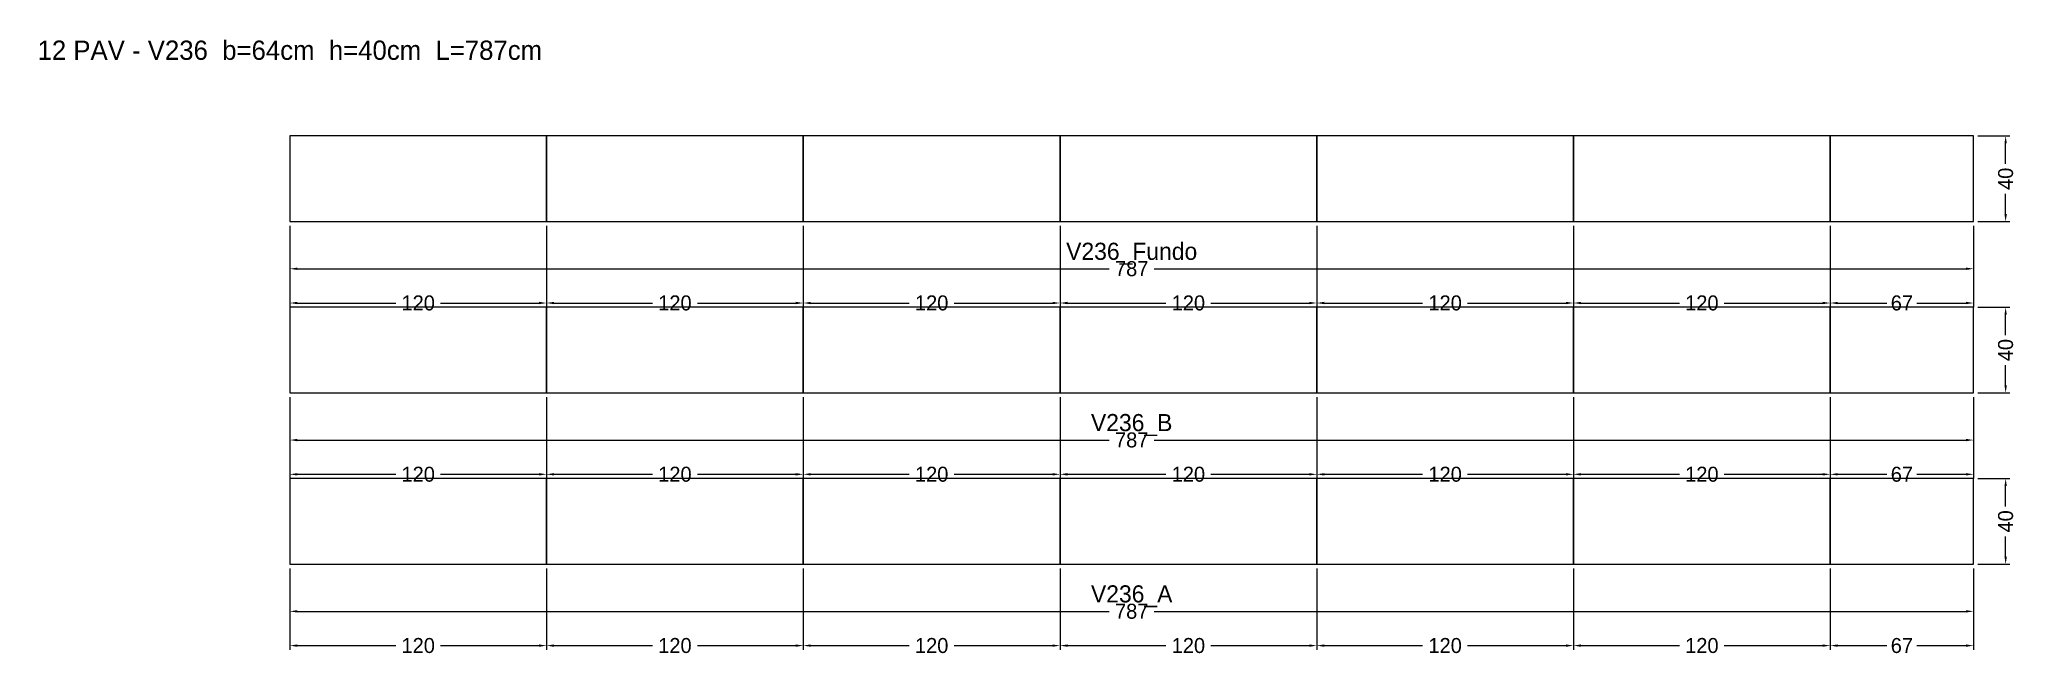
# Model space of a CAD drawing. Header units: metres. Extents: x -117 to 807, y -43 to 245.
import ezdxf

# ---------------------------------------------------------------- set-up
doc = ezdxf.new("R2010")
doc.units = ezdxf.units.M
for name, color, linetype in [('COTA', 3, 'Continuous'), ('NOMENCLATURA', 2, 'Continuous'), ('Paineis', 7, 'Continuous'), ('Texto Secao', 2, 'Continuous')]:
    doc.layers.add(name, color=color, linetype=linetype)
doc.dimstyles.new('COTA_VIG', dxfattribs={"dimtxt": 7, "dimasz": 3.5, "dimexe": 2, "dimexo": 2, "dimgap": 1.5, "dimtad": 1, "dimdec": 1, "dimcen": 2.5, "dimclrd": 3, "dimclre": 3, "dimclrt": 3, "dimazin": 3, "dimtfac": 1, "dimtmove": 0, "dimatfit": 3})

# ---------------------------------------------------------------- blocks, each defined once
blk = doc.blocks.new('_CLOSEDFILLED')
at = {"color": 0, "linetype": 'BYBLOCK'}
blk.add_solid([(-1, 0.16), (0, 0), (-1, -0.16)], dxfattribs=at)
blk = doc.blocks.new('*D1')
at = {"color": 3}
for p, q in [((0, -2), (0, -24)), ((787, -2), (787, -24)), ((3.5, -22), (383, -22)), ((404, -22), (783.5, -22))]:
    blk.add_line(p, q, dxfattribs=at)
at = {"layer": 'Defpoints'}
for p in [(0, 0), (787, 0), (0, -22)]:
    blk.add_point(p, dxfattribs=at)
at = {"layer": 'COTA', "color": 3, "xscale": 3.5, "yscale": 3.5, "rotation": 180}
blk.add_blockref('_CLOSEDFILLED', (0, -22), dxfattribs=at)
at = {"layer": 'COTA', "color": 3, "xscale": 3.5, "yscale": 3.5}
blk.add_blockref('_CLOSEDFILLED', (787, -22), dxfattribs=at)
at = {"layer": 'COTA', "color": 3, "insert": (393.5, -22), "char_height": 7, "attachment_point": 5}
blk.add_mtext('787', dxfattribs=at)
blk = doc.blocks.new('*D2')
at = {"color": 3}
for p, q in [((0, -2), (0, -40)), ((120, -2), (120, -40)), ((3.5, -38), (49.5, -38)), ((70.5, -38), (116.5, -38))]:
    blk.add_line(p, q, dxfattribs=at)
at = {"layer": 'Defpoints'}
for p in [(0, 0), (120, 0), (0, -38)]:
    blk.add_point(p, dxfattribs=at)
at = {"layer": 'COTA', "color": 3, "xscale": 3.5, "yscale": 3.5, "rotation": 180}
blk.add_blockref('_CLOSEDFILLED', (0, -38), dxfattribs=at)
at = {"layer": 'COTA', "color": 3, "xscale": 3.5, "yscale": 3.5}
blk.add_blockref('_CLOSEDFILLED', (120, -38), dxfattribs=at)
at = {"layer": 'COTA', "color": 3, "insert": (60, -38), "char_height": 7, "attachment_point": 5}
blk.add_mtext('120', dxfattribs=at)
blk = doc.blocks.new('*D3')
at = {"color": 3}
for p, q in [((120, -2), (120, -40)), ((240, -2), (240, -40)), ((123.5, -38), (169.5, -38)), ((190.5, -38), (236.5, -38))]:
    blk.add_line(p, q, dxfattribs=at)
at = {"layer": 'Defpoints'}
for p in [(120, 0), (240, 0), (120, -38)]:
    blk.add_point(p, dxfattribs=at)
at = {"layer": 'COTA', "color": 3, "xscale": 3.5, "yscale": 3.5, "rotation": 180}
blk.add_blockref('_CLOSEDFILLED', (120, -38), dxfattribs=at)
at = {"layer": 'COTA', "color": 3, "xscale": 3.5, "yscale": 3.5}
blk.add_blockref('_CLOSEDFILLED', (240, -38), dxfattribs=at)
at = {"layer": 'COTA', "color": 3, "insert": (180, -38), "char_height": 7, "attachment_point": 5}
blk.add_mtext('120', dxfattribs=at)
blk = doc.blocks.new('*D4')
at = {"color": 3}
for p, q in [((240, -2), (240, -40)), ((360, -2), (360, -40)), ((243.5, -38), (289.5, -38)), ((310.5, -38), (356.5, -38))]:
    blk.add_line(p, q, dxfattribs=at)
at = {"layer": 'Defpoints'}
for p in [(240, 0), (360, 0), (240, -38)]:
    blk.add_point(p, dxfattribs=at)
at = {"layer": 'COTA', "color": 3, "xscale": 3.5, "yscale": 3.5, "rotation": 180}
blk.add_blockref('_CLOSEDFILLED', (240, -38), dxfattribs=at)
at = {"layer": 'COTA', "color": 3, "xscale": 3.5, "yscale": 3.5}
blk.add_blockref('_CLOSEDFILLED', (360, -38), dxfattribs=at)
at = {"layer": 'COTA', "color": 3, "insert": (300, -38), "char_height": 7, "attachment_point": 5}
blk.add_mtext('120', dxfattribs=at)
blk = doc.blocks.new('*D5')
at = {"color": 3}
for p, q in [((360, -2), (360, -40)), ((480, -2), (480, -40)), ((363.5, -38), (409.5, -38)), ((430.5, -38), (476.5, -38))]:
    blk.add_line(p, q, dxfattribs=at)
at = {"layer": 'Defpoints'}
for p in [(360, 0), (480, 0), (360, -38)]:
    blk.add_point(p, dxfattribs=at)
at = {"layer": 'COTA', "color": 3, "xscale": 3.5, "yscale": 3.5, "rotation": 180}
blk.add_blockref('_CLOSEDFILLED', (360, -38), dxfattribs=at)
at = {"layer": 'COTA', "color": 3, "xscale": 3.5, "yscale": 3.5}
blk.add_blockref('_CLOSEDFILLED', (480, -38), dxfattribs=at)
at = {"layer": 'COTA', "color": 3, "insert": (420, -38), "char_height": 7, "attachment_point": 5}
blk.add_mtext('120', dxfattribs=at)
blk = doc.blocks.new('*D6')
at = {"color": 3}
for p, q in [((480, -2), (480, -40)), ((600, -2), (600, -40)), ((483.5, -38), (529.5, -38)), ((550.5, -38), (596.5, -38))]:
    blk.add_line(p, q, dxfattribs=at)
at = {"layer": 'Defpoints'}
for p in [(480, 0), (600, 0), (480, -38)]:
    blk.add_point(p, dxfattribs=at)
at = {"layer": 'COTA', "color": 3, "xscale": 3.5, "yscale": 3.5, "rotation": 180}
blk.add_blockref('_CLOSEDFILLED', (480, -38), dxfattribs=at)
at = {"layer": 'COTA', "color": 3, "xscale": 3.5, "yscale": 3.5}
blk.add_blockref('_CLOSEDFILLED', (600, -38), dxfattribs=at)
at = {"layer": 'COTA', "color": 3, "insert": (540, -38), "char_height": 7, "attachment_point": 5}
blk.add_mtext('120', dxfattribs=at)
blk = doc.blocks.new('*D7')
at = {"color": 3}
for p, q in [((600, -2), (600, -40)), ((720, -2), (720, -40)), ((603.5, -38), (649.5, -38)), ((670.5, -38), (716.5, -38))]:
    blk.add_line(p, q, dxfattribs=at)
at = {"layer": 'Defpoints'}
for p in [(600, 0), (720, 0), (600, -38)]:
    blk.add_point(p, dxfattribs=at)
at = {"layer": 'COTA', "color": 3, "xscale": 3.5, "yscale": 3.5, "rotation": 180}
blk.add_blockref('_CLOSEDFILLED', (600, -38), dxfattribs=at)
at = {"layer": 'COTA', "color": 3, "xscale": 3.5, "yscale": 3.5}
blk.add_blockref('_CLOSEDFILLED', (720, -38), dxfattribs=at)
at = {"layer": 'COTA', "color": 3, "insert": (660, -38), "char_height": 7, "attachment_point": 5}
blk.add_mtext('120', dxfattribs=at)
blk = doc.blocks.new('*D8')
at = {"color": 3}
for p, q in [((720, -2), (720, -40)), ((787, -2), (787, -40)), ((723.5, -38), (746.5, -38)), ((760.5, -38), (783.5, -38))]:
    blk.add_line(p, q, dxfattribs=at)
at = {"layer": 'Defpoints'}
for p in [(720, 0), (787, 0), (720, -38)]:
    blk.add_point(p, dxfattribs=at)
at = {"layer": 'COTA', "color": 3, "xscale": 3.5, "yscale": 3.5, "rotation": 180}
blk.add_blockref('_CLOSEDFILLED', (720, -38), dxfattribs=at)
at = {"layer": 'COTA', "color": 3, "xscale": 3.5, "yscale": 3.5}
blk.add_blockref('_CLOSEDFILLED', (787, -38), dxfattribs=at)
at = {"layer": 'COTA', "color": 3, "insert": (753.5, -38), "char_height": 7, "attachment_point": 5}
blk.add_mtext('67', dxfattribs=at)
blk = doc.blocks.new('*D9')
at = {"color": 3}
for p, q in [((789, 40), (804, 40)), ((802, 27), (802, 36.5)), ((802, 3.5), (802, 13)), ((789, 0), (804, 0))]:
    blk.add_line(p, q, dxfattribs=at)
at = {"layer": 'Defpoints'}
for p in [(787, 40), (787, 0), (802, 0)]:
    blk.add_point(p, dxfattribs=at)
at = {"layer": 'COTA', "color": 3, "xscale": 3.5, "yscale": 3.5}
for p, rotation in [((802, 40), 90), ((802, 0), 270)]:
    blk.add_blockref('_CLOSEDFILLED', p, dxfattribs=dict(at, rotation=rotation))
at = {"layer": 'COTA', "color": 3, "insert": (802, 20), "char_height": 7, "attachment_point": 5, "rotation": 90}
blk.add_mtext('40', dxfattribs=at)
blk = doc.blocks.new('*D10')
at = {"color": 3}
for p, q in [((0, 78), (0, 56)), ((787, 78), (787, 56)), ((3.5, 58), (383, 58)), ((404, 58), (783.5, 58))]:
    blk.add_line(p, q, dxfattribs=at)
at = {"layer": 'Defpoints'}
for p in [(0, 80), (787, 80), (0, 58)]:
    blk.add_point(p, dxfattribs=at)
at = {"layer": 'COTA', "color": 3, "xscale": 3.5, "yscale": 3.5, "rotation": 180}
blk.add_blockref('_CLOSEDFILLED', (0, 58), dxfattribs=at)
at = {"layer": 'COTA', "color": 3, "xscale": 3.5, "yscale": 3.5}
blk.add_blockref('_CLOSEDFILLED', (787, 58), dxfattribs=at)
at = {"layer": 'COTA', "color": 3, "insert": (393.5, 58), "char_height": 7, "attachment_point": 5}
blk.add_mtext('787', dxfattribs=at)
blk = doc.blocks.new('*D11')
at = {"color": 3}
for p, q in [((0, 78), (0, 40)), ((120, 78), (120, 40)), ((3.5, 42), (49.5, 42)), ((70.5, 42), (116.5, 42))]:
    blk.add_line(p, q, dxfattribs=at)
at = {"layer": 'Defpoints'}
for p in [(0, 80), (120, 80), (0, 42)]:
    blk.add_point(p, dxfattribs=at)
at = {"layer": 'COTA', "color": 3, "xscale": 3.5, "yscale": 3.5, "rotation": 180}
blk.add_blockref('_CLOSEDFILLED', (0, 42), dxfattribs=at)
at = {"layer": 'COTA', "color": 3, "xscale": 3.5, "yscale": 3.5}
blk.add_blockref('_CLOSEDFILLED', (120, 42), dxfattribs=at)
at = {"layer": 'COTA', "color": 3, "insert": (60, 42), "char_height": 7, "attachment_point": 5}
blk.add_mtext('120', dxfattribs=at)
blk = doc.blocks.new('*D12')
at = {"color": 3}
for p, q in [((120, 78), (120, 40)), ((240, 78), (240, 40)), ((123.5, 42), (169.5, 42)), ((190.5, 42), (236.5, 42))]:
    blk.add_line(p, q, dxfattribs=at)
at = {"layer": 'Defpoints'}
for p in [(120, 80), (240, 80), (120, 42)]:
    blk.add_point(p, dxfattribs=at)
at = {"layer": 'COTA', "color": 3, "xscale": 3.5, "yscale": 3.5, "rotation": 180}
blk.add_blockref('_CLOSEDFILLED', (120, 42), dxfattribs=at)
at = {"layer": 'COTA', "color": 3, "xscale": 3.5, "yscale": 3.5}
blk.add_blockref('_CLOSEDFILLED', (240, 42), dxfattribs=at)
at = {"layer": 'COTA', "color": 3, "insert": (180, 42), "char_height": 7, "attachment_point": 5}
blk.add_mtext('120', dxfattribs=at)
blk = doc.blocks.new('*D13')
at = {"color": 3}
for p, q in [((240, 78), (240, 40)), ((360, 78), (360, 40)), ((243.5, 42), (289.5, 42)), ((310.5, 42), (356.5, 42))]:
    blk.add_line(p, q, dxfattribs=at)
at = {"layer": 'Defpoints'}
for p in [(240, 80), (360, 80), (240, 42)]:
    blk.add_point(p, dxfattribs=at)
at = {"layer": 'COTA', "color": 3, "xscale": 3.5, "yscale": 3.5, "rotation": 180}
blk.add_blockref('_CLOSEDFILLED', (240, 42), dxfattribs=at)
at = {"layer": 'COTA', "color": 3, "xscale": 3.5, "yscale": 3.5}
blk.add_blockref('_CLOSEDFILLED', (360, 42), dxfattribs=at)
at = {"layer": 'COTA', "color": 3, "insert": (300, 42), "char_height": 7, "attachment_point": 5}
blk.add_mtext('120', dxfattribs=at)
blk = doc.blocks.new('*D14')
at = {"color": 3}
for p, q in [((360, 78), (360, 40)), ((480, 78), (480, 40)), ((363.5, 42), (409.5, 42)), ((430.5, 42), (476.5, 42))]:
    blk.add_line(p, q, dxfattribs=at)
at = {"layer": 'Defpoints'}
for p in [(360, 80), (480, 80), (360, 42)]:
    blk.add_point(p, dxfattribs=at)
at = {"layer": 'COTA', "color": 3, "xscale": 3.5, "yscale": 3.5, "rotation": 180}
blk.add_blockref('_CLOSEDFILLED', (360, 42), dxfattribs=at)
at = {"layer": 'COTA', "color": 3, "xscale": 3.5, "yscale": 3.5}
blk.add_blockref('_CLOSEDFILLED', (480, 42), dxfattribs=at)
at = {"layer": 'COTA', "color": 3, "insert": (420, 42), "char_height": 7, "attachment_point": 5}
blk.add_mtext('120', dxfattribs=at)
blk = doc.blocks.new('*D15')
at = {"color": 3}
for p, q in [((480, 78), (480, 40)), ((600, 78), (600, 40)), ((483.5, 42), (529.5, 42)), ((550.5, 42), (596.5, 42))]:
    blk.add_line(p, q, dxfattribs=at)
at = {"layer": 'Defpoints'}
for p in [(480, 80), (600, 80), (480, 42)]:
    blk.add_point(p, dxfattribs=at)
at = {"layer": 'COTA', "color": 3, "xscale": 3.5, "yscale": 3.5, "rotation": 180}
blk.add_blockref('_CLOSEDFILLED', (480, 42), dxfattribs=at)
at = {"layer": 'COTA', "color": 3, "xscale": 3.5, "yscale": 3.5}
blk.add_blockref('_CLOSEDFILLED', (600, 42), dxfattribs=at)
at = {"layer": 'COTA', "color": 3, "insert": (540, 42), "char_height": 7, "attachment_point": 5}
blk.add_mtext('120', dxfattribs=at)
blk = doc.blocks.new('*D16')
at = {"color": 3}
for p, q in [((600, 78), (600, 40)), ((720, 78), (720, 40)), ((603.5, 42), (649.5, 42)), ((670.5, 42), (716.5, 42))]:
    blk.add_line(p, q, dxfattribs=at)
at = {"layer": 'Defpoints'}
for p in [(600, 80), (720, 80), (600, 42)]:
    blk.add_point(p, dxfattribs=at)
at = {"layer": 'COTA', "color": 3, "xscale": 3.5, "yscale": 3.5, "rotation": 180}
blk.add_blockref('_CLOSEDFILLED', (600, 42), dxfattribs=at)
at = {"layer": 'COTA', "color": 3, "xscale": 3.5, "yscale": 3.5}
blk.add_blockref('_CLOSEDFILLED', (720, 42), dxfattribs=at)
at = {"layer": 'COTA', "color": 3, "insert": (660, 42), "char_height": 7, "attachment_point": 5}
blk.add_mtext('120', dxfattribs=at)
blk = doc.blocks.new('*D17')
at = {"color": 3}
for p, q in [((720, 78), (720, 40)), ((787, 78), (787, 40)), ((723.5, 42), (746.5, 42)), ((760.5, 42), (783.5, 42))]:
    blk.add_line(p, q, dxfattribs=at)
at = {"layer": 'Defpoints'}
for p in [(720, 80), (787, 80), (720, 42)]:
    blk.add_point(p, dxfattribs=at)
at = {"layer": 'COTA', "color": 3, "xscale": 3.5, "yscale": 3.5, "rotation": 180}
blk.add_blockref('_CLOSEDFILLED', (720, 42), dxfattribs=at)
at = {"layer": 'COTA', "color": 3, "xscale": 3.5, "yscale": 3.5}
blk.add_blockref('_CLOSEDFILLED', (787, 42), dxfattribs=at)
at = {"layer": 'COTA', "color": 3, "insert": (753.5, 42), "char_height": 7, "attachment_point": 5}
blk.add_mtext('67', dxfattribs=at)
blk = doc.blocks.new('*D18')
at = {"color": 3}
for p, q in [((789, 120), (804, 120)), ((802, 107), (802, 116.5)), ((802, 83.5), (802, 93)), ((789, 80), (804, 80))]:
    blk.add_line(p, q, dxfattribs=at)
at = {"layer": 'Defpoints'}
for p in [(787, 120), (787, 80), (802, 80)]:
    blk.add_point(p, dxfattribs=at)
at = {"layer": 'COTA', "color": 3, "xscale": 3.5, "yscale": 3.5}
for p, rotation in [((802, 120), 90), ((802, 80), 270)]:
    blk.add_blockref('_CLOSEDFILLED', p, dxfattribs=dict(at, rotation=rotation))
at = {"layer": 'COTA', "color": 3, "insert": (802, 100), "char_height": 7, "attachment_point": 5, "rotation": 90}
blk.add_mtext('40', dxfattribs=at)
blk = doc.blocks.new('*D19')
at = {"color": 3}
for p, q in [((0, 158), (0, 136)), ((787, 158), (787, 136)), ((3.5, 138), (383, 138)), ((404, 138), (783.5, 138))]:
    blk.add_line(p, q, dxfattribs=at)
at = {"layer": 'Defpoints'}
for p in [(0, 160), (787, 160), (0, 138)]:
    blk.add_point(p, dxfattribs=at)
at = {"layer": 'COTA', "color": 3, "xscale": 3.5, "yscale": 3.5, "rotation": 180}
blk.add_blockref('_CLOSEDFILLED', (0, 138), dxfattribs=at)
at = {"layer": 'COTA', "color": 3, "xscale": 3.5, "yscale": 3.5}
blk.add_blockref('_CLOSEDFILLED', (787, 138), dxfattribs=at)
at = {"layer": 'COTA', "color": 3, "insert": (393.5, 138), "char_height": 7, "attachment_point": 5}
blk.add_mtext('787', dxfattribs=at)
blk = doc.blocks.new('*D20')
at = {"color": 3}
for p, q in [((0, 158), (0, 120)), ((120, 158), (120, 120)), ((3.5, 122), (49.5, 122)), ((70.5, 122), (116.5, 122))]:
    blk.add_line(p, q, dxfattribs=at)
at = {"layer": 'Defpoints'}
for p in [(0, 160), (120, 160), (0, 122)]:
    blk.add_point(p, dxfattribs=at)
at = {"layer": 'COTA', "color": 3, "xscale": 3.5, "yscale": 3.5, "rotation": 180}
blk.add_blockref('_CLOSEDFILLED', (0, 122), dxfattribs=at)
at = {"layer": 'COTA', "color": 3, "xscale": 3.5, "yscale": 3.5}
blk.add_blockref('_CLOSEDFILLED', (120, 122), dxfattribs=at)
at = {"layer": 'COTA', "color": 3, "insert": (60, 122), "char_height": 7, "attachment_point": 5}
blk.add_mtext('120', dxfattribs=at)
blk = doc.blocks.new('*D21')
at = {"color": 3}
for p, q in [((120, 158), (120, 120)), ((240, 158), (240, 120)), ((123.5, 122), (169.5, 122)), ((190.5, 122), (236.5, 122))]:
    blk.add_line(p, q, dxfattribs=at)
at = {"layer": 'Defpoints'}
for p in [(120, 160), (240, 160), (120, 122)]:
    blk.add_point(p, dxfattribs=at)
at = {"layer": 'COTA', "color": 3, "xscale": 3.5, "yscale": 3.5, "rotation": 180}
blk.add_blockref('_CLOSEDFILLED', (120, 122), dxfattribs=at)
at = {"layer": 'COTA', "color": 3, "xscale": 3.5, "yscale": 3.5}
blk.add_blockref('_CLOSEDFILLED', (240, 122), dxfattribs=at)
at = {"layer": 'COTA', "color": 3, "insert": (180, 122), "char_height": 7, "attachment_point": 5}
blk.add_mtext('120', dxfattribs=at)
blk = doc.blocks.new('*D22')
at = {"color": 3}
for p, q in [((240, 158), (240, 120)), ((360, 158), (360, 120)), ((243.5, 122), (289.5, 122)), ((310.5, 122), (356.5, 122))]:
    blk.add_line(p, q, dxfattribs=at)
at = {"layer": 'Defpoints'}
for p in [(240, 160), (360, 160), (240, 122)]:
    blk.add_point(p, dxfattribs=at)
at = {"layer": 'COTA', "color": 3, "xscale": 3.5, "yscale": 3.5, "rotation": 180}
blk.add_blockref('_CLOSEDFILLED', (240, 122), dxfattribs=at)
at = {"layer": 'COTA', "color": 3, "xscale": 3.5, "yscale": 3.5}
blk.add_blockref('_CLOSEDFILLED', (360, 122), dxfattribs=at)
at = {"layer": 'COTA', "color": 3, "insert": (300, 122), "char_height": 7, "attachment_point": 5}
blk.add_mtext('120', dxfattribs=at)
blk = doc.blocks.new('*D23')
at = {"color": 3}
for p, q in [((360, 158), (360, 120)), ((480, 158), (480, 120)), ((363.5, 122), (409.5, 122)), ((430.5, 122), (476.5, 122))]:
    blk.add_line(p, q, dxfattribs=at)
at = {"layer": 'Defpoints'}
for p in [(360, 160), (480, 160), (360, 122)]:
    blk.add_point(p, dxfattribs=at)
at = {"layer": 'COTA', "color": 3, "xscale": 3.5, "yscale": 3.5, "rotation": 180}
blk.add_blockref('_CLOSEDFILLED', (360, 122), dxfattribs=at)
at = {"layer": 'COTA', "color": 3, "xscale": 3.5, "yscale": 3.5}
blk.add_blockref('_CLOSEDFILLED', (480, 122), dxfattribs=at)
at = {"layer": 'COTA', "color": 3, "insert": (420, 122), "char_height": 7, "attachment_point": 5}
blk.add_mtext('120', dxfattribs=at)
blk = doc.blocks.new('*D24')
at = {"color": 3}
for p, q in [((480, 158), (480, 120)), ((600, 158), (600, 120)), ((483.5, 122), (529.5, 122)), ((550.5, 122), (596.5, 122))]:
    blk.add_line(p, q, dxfattribs=at)
at = {"layer": 'Defpoints'}
for p in [(480, 160), (600, 160), (480, 122)]:
    blk.add_point(p, dxfattribs=at)
at = {"layer": 'COTA', "color": 3, "xscale": 3.5, "yscale": 3.5, "rotation": 180}
blk.add_blockref('_CLOSEDFILLED', (480, 122), dxfattribs=at)
at = {"layer": 'COTA', "color": 3, "xscale": 3.5, "yscale": 3.5}
blk.add_blockref('_CLOSEDFILLED', (600, 122), dxfattribs=at)
at = {"layer": 'COTA', "color": 3, "insert": (540, 122), "char_height": 7, "attachment_point": 5}
blk.add_mtext('120', dxfattribs=at)
blk = doc.blocks.new('*D25')
at = {"color": 3}
for p, q in [((600, 158), (600, 120)), ((720, 158), (720, 120)), ((603.5, 122), (649.5, 122)), ((670.5, 122), (716.5, 122))]:
    blk.add_line(p, q, dxfattribs=at)
at = {"layer": 'Defpoints'}
for p in [(600, 160), (720, 160), (600, 122)]:
    blk.add_point(p, dxfattribs=at)
at = {"layer": 'COTA', "color": 3, "xscale": 3.5, "yscale": 3.5, "rotation": 180}
blk.add_blockref('_CLOSEDFILLED', (600, 122), dxfattribs=at)
at = {"layer": 'COTA', "color": 3, "xscale": 3.5, "yscale": 3.5}
blk.add_blockref('_CLOSEDFILLED', (720, 122), dxfattribs=at)
at = {"layer": 'COTA', "color": 3, "insert": (660, 122), "char_height": 7, "attachment_point": 5}
blk.add_mtext('120', dxfattribs=at)
blk = doc.blocks.new('*D26')
at = {"color": 3}
for p, q in [((720, 158), (720, 120)), ((787, 158), (787, 120)), ((723.5, 122), (746.5, 122)), ((760.5, 122), (783.5, 122))]:
    blk.add_line(p, q, dxfattribs=at)
at = {"layer": 'Defpoints'}
for p in [(720, 160), (787, 160), (720, 122)]:
    blk.add_point(p, dxfattribs=at)
at = {"layer": 'COTA', "color": 3, "xscale": 3.5, "yscale": 3.5, "rotation": 180}
blk.add_blockref('_CLOSEDFILLED', (720, 122), dxfattribs=at)
at = {"layer": 'COTA', "color": 3, "xscale": 3.5, "yscale": 3.5}
blk.add_blockref('_CLOSEDFILLED', (787, 122), dxfattribs=at)
at = {"layer": 'COTA', "color": 3, "insert": (753.5, 122), "char_height": 7, "attachment_point": 5}
blk.add_mtext('67', dxfattribs=at)
blk = doc.blocks.new('*D27')
at = {"color": 3}
for p, q in [((789, 200), (804, 200)), ((802, 187), (802, 196.5)), ((802, 163.5), (802, 173)), ((789, 160), (804, 160))]:
    blk.add_line(p, q, dxfattribs=at)
at = {"layer": 'Defpoints'}
for p in [(787, 200), (787, 160), (802, 160)]:
    blk.add_point(p, dxfattribs=at)
at = {"layer": 'COTA', "color": 3, "xscale": 3.5, "yscale": 3.5}
for p, rotation in [((802, 200), 90), ((802, 160), 270)]:
    blk.add_blockref('_CLOSEDFILLED', p, dxfattribs=dict(at, rotation=rotation))
at = {"layer": 'COTA', "color": 3, "insert": (802, 180), "char_height": 7, "attachment_point": 5, "rotation": 90}
blk.add_mtext('40', dxfattribs=at)

msp = doc.modelspace()

# ---------------------------------------------------------------- linework, layer by layer
at = {"layer": 'Paineis'}
for points in [[(0, 160), (120, 160), (120, 200), (0, 200)], [(120, 160), (240, 160), (240, 200), (120, 200)], [(240, 160), (360, 160), (360, 200), (240, 200)], [(360, 160), (480, 160), (480, 200), (360, 200)], [(480, 160), (600, 160), (600, 200), (480, 200)], [(600, 160), (720, 160), (720, 200), (600, 200)], [(720, 160), (787, 160), (787, 200), (720, 200)], [(0, 80), (120, 80), (120, 120), (0, 120)], [(120, 80), (240, 80), (240, 120), (120, 120)], [(240, 80), (360, 80), (360, 120), (240, 120)], [(360, 80), (480, 80), (480, 120), (360, 120)], [(480, 80), (600, 80), (600, 120), (480, 120)], [(600, 80), (720, 80), (720, 120), (600, 120)], [(720, 80), (787, 80), (787, 120), (720, 120)], [(0, 0), (120, 0), (120, 40), (0, 40)], [(120, 0), (240, 0), (240, 40), (120, 40)], [(240, 0), (360, 0), (360, 40), (240, 40)], [(360, 0), (480, 0), (480, 40), (360, 40)], [(480, 0), (600, 0), (600, 40), (480, 40)], [(600, 0), (720, 0), (720, 40), (600, 40)], [(720, 0), (787, 0), (787, 40), (720, 40)]]:
    msp.add_lwpolyline(points, close=True, dxfattribs=at)

# ---------------------------------------------------------------- texts
at = {"layer": 'NOMENCLATURA', "insert": (0, 240), "char_height": 9, "width": 807, "attachment_point": 5}
msp.add_mtext('12 PAV - V236  b=64cm  h=40cm  L=787cm', dxfattribs=at)
at = {"layer": 'Texto Secao', "char_height": 8, "width": 807, "attachment_point": 5}
for s, insert in [('V236_Fundo', (393.5, 145)), ('V236_B', (393.5, 65)), ('V236_A', (393.5, -15))]:
    msp.add_mtext(s, dxfattribs=dict(at, insert=insert))

# ---------------------------------------------------------------- dimensions: what is measured, and where the dimension line sits
at = {"layer": 'COTA'}
for base, p1, p2, picture, middle in [((802, 160), (787, 160), (787, 200), '*D27', (802, 180)), ((802, 80), (787, 80), (787, 120), '*D18', (802, 100)), ((802, 0), (787, 0), (787, 40), '*D9', (802, 20))]:
    dim = msp.add_linear_dim(base=base, p1=p1, p2=p2, angle=90, dimstyle='COTA_VIG', dxfattribs=at)
    dim.commit()
    dim.dimension.update_dxf_attribs({"geometry": picture, "text_midpoint": middle})
for base, p1, p2, picture, middle in [((0, 138), (0, 160), (787, 160), '*D19', (393.5, 138)), ((0, 122), (0, 160), (120, 160), '*D20', (60, 122)), ((120, 122), (120, 160), (240, 160), '*D21', (180, 122)), ((240, 122), (240, 160), (360, 160), '*D22', (300, 122)), ((360, 122), (360, 160), (480, 160), '*D23', (420, 122)), ((480, 122), (480, 160), (600, 160), '*D24', (540, 122)), ((600, 122), (600, 160), (720, 160), '*D25', (660, 122)), ((720, 122), (720, 160), (787, 160), '*D26', (753.5, 122)), ((0, 58), (0, 80), (787, 80), '*D10', (393.5, 58)), ((0, 42), (0, 80), (120, 80), '*D11', (60, 42)), ((120, 42), (120, 80), (240, 80), '*D12', (180, 42)), ((240, 42), (240, 80), (360, 80), '*D13', (300, 42)), ((360, 42), (360, 80), (480, 80), '*D14', (420, 42)), ((480, 42), (480, 80), (600, 80), '*D15', (540, 42)), ((600, 42), (600, 80), (720, 80), '*D16', (660, 42)), ((720, 42), (720, 80), (787, 80), '*D17', (753.5, 42)), ((0, -22), (0, 0), (787, 0), '*D1', (393.5, -22)), ((0, -38), (0, 0), (120, 0), '*D2', (60, -38)), ((120, -38), (120, 0), (240, 0), '*D3', (180, -38)), ((240, -38), (240, 0), (360, 0), '*D4', (300, -38)), ((360, -38), (360, 0), (480, 0), '*D5', (420, -38)), ((480, -38), (480, 0), (600, 0), '*D6', (540, -38)), ((600, -38), (600, 0), (720, 0), '*D7', (660, -38)), ((720, -38), (720, 0), (787, 0), '*D8', (753.5, -38))]:
    dim = msp.add_linear_dim(base=base, p1=p1, p2=p2, dimstyle='COTA_VIG', dxfattribs=at)
    dim.commit()
    dim.dimension.update_dxf_attribs({"geometry": picture, "text_midpoint": middle})

doc.saveas('drawing.dxf')
